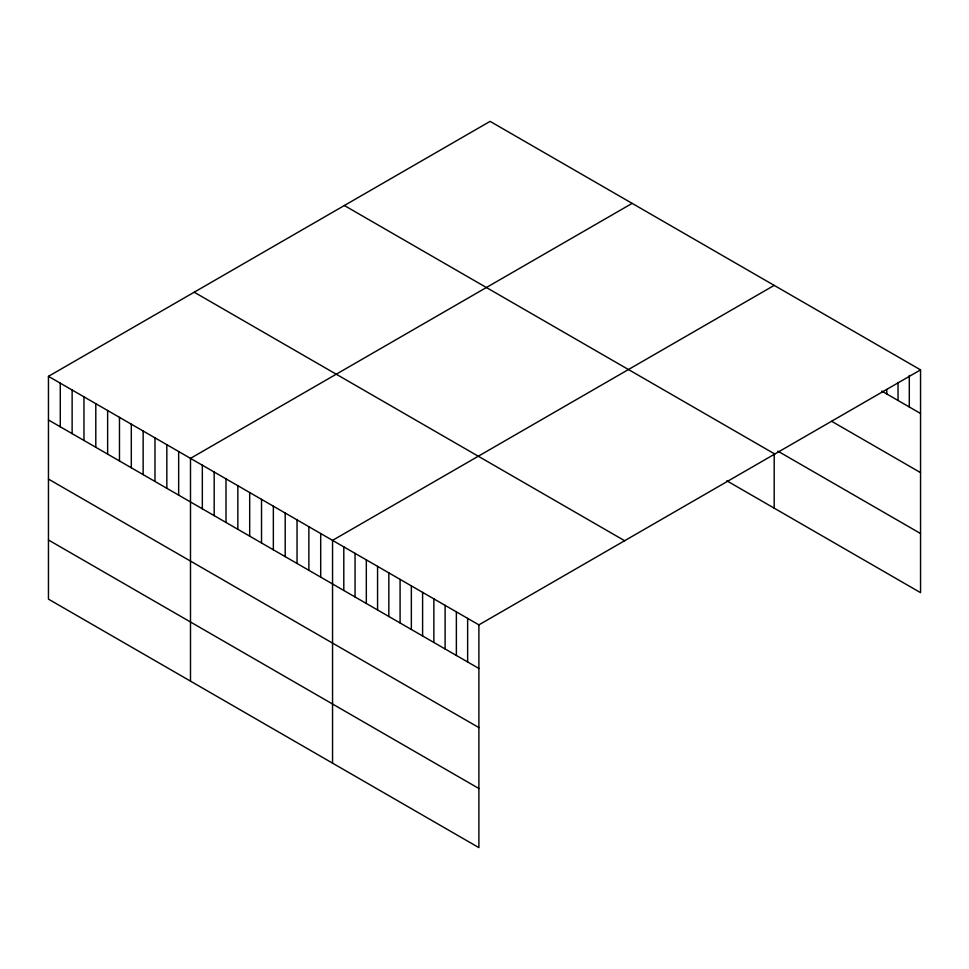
<?xml version="1.0" encoding="UTF-8"?>
<svg xmlns="http://www.w3.org/2000/svg" width="969" height="969" viewBox="0 0 969 969"><rect width="100%" height="100%" fill="white"/><g stroke="black" fill="none" stroke-linecap="round" stroke-linejoin="round"><path stroke-width="1.45" d="M48.45 376.347L478.892 624.872L478.892 847.633L48.45 599.121L48.45 376.347L490.108 121.367L920.55 369.879L920.55 592.653L726.847 480.818M632.151 203.369L190.493 458.361L190.493 681.134M774.195 285.383L332.549 540.375L332.549 763.136M478.892 624.872L920.55 369.879M881.778 391.088L920.55 413.472M831.741 421.333L920.55 472.606M777.95 451.191L920.55 533.519M344.358 205.513L774.8 454.025M194.2 292.202L624.642 540.726M48.45 419.952L478.892 668.465M48.45 479.074L478.892 727.586M48.45 539.987L478.892 788.512M909.297 375.403L909.297 406.98M898.033 382.44L898.033 400.476M886.78 389.465L886.78 393.971M774.195 453.456L774.195 508.156M467.639 618.367L467.639 661.96M456.375 611.863L456.375 655.468M445.122 605.371L445.122 648.964M433.87 598.866L433.87 642.459M422.605 592.374L422.605 635.967M411.353 585.87L411.353 629.462M400.088 579.365L400.088 622.97M388.835 572.873L388.835 616.466M377.571 566.368L377.571 609.961M366.318 559.876L366.318 603.469M355.054 553.372L355.054 596.965M343.801 546.867L343.801 590.472M320.703 533.531L320.703 577.136M308.869 526.7L308.869 570.293M297.035 519.868L297.035 563.461M285.201 513.037L285.201 556.63M273.355 506.206L273.355 549.798M261.521 499.362L261.521 542.967M249.687 492.531L249.687 536.123M237.841 485.699L237.841 529.292M226.007 478.868L226.007 522.461M214.173 472.024L214.173 515.629M202.339 465.193L202.339 508.786M178.659 451.53L178.659 495.123M166.825 444.698L166.825 488.291M154.979 437.855L154.979 481.46M143.146 431.023L143.146 474.616M131.312 424.192L131.312 467.785M119.478 417.36L119.478 460.953M107.632 410.517L107.632 454.122M95.798 403.685L95.798 447.278M83.964 396.854L83.964 440.447M72.13 390.022L72.13 433.615M60.284 383.191L60.284 426.784"/></g></svg>
